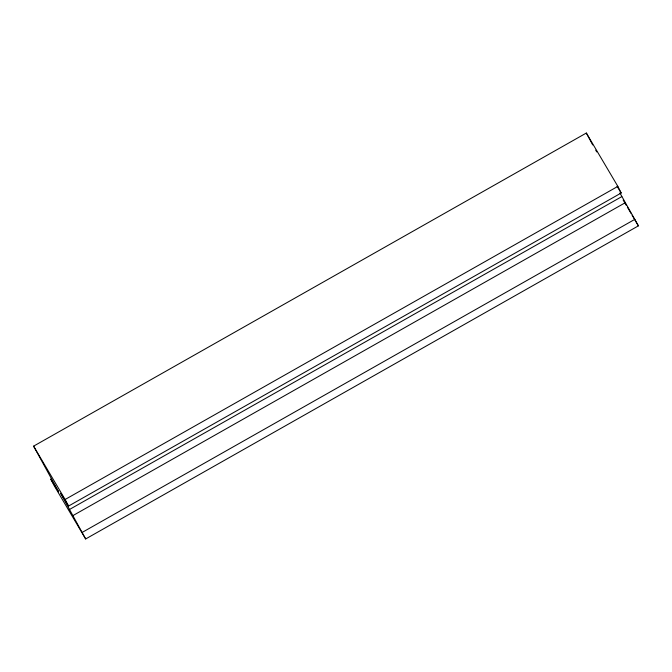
<?xml version="1.0" encoding="UTF-8"?>
<svg xmlns="http://www.w3.org/2000/svg" width="672" height="672" viewBox="0 0 672 672"><rect width="100%" height="100%" fill="white"/><g stroke="black" fill="none" stroke-linecap="round" stroke-linejoin="round"><path stroke-width="1.01" d="M85.663 538.961L54.146 485.621L50.719 479.044L58.657 491.887L33.6 446.149L586.337 133.039L617.854 186.379L621.18 193.007L68.544 506.066L60.606 493.223L85.663 538.961L638.4 225.851L619.903 192.956M68.544 506.066L65.117 499.489L617.854 186.379M69.166 509.67L621.81 196.61M72.652 515.76L625.288 202.7M82.236 532.384L634.88 219.324M617.072 186.312L621.18 193.007M623.162 200.071L626.321 205.405M627.371 207.178L631.05 213.402M632.1 215.183L638.4 225.851M33.6 446.149L65.117 499.489M592.696 144.917L586.337 133.039M595.72 150.167L596.736 151.922"/></g></svg>
